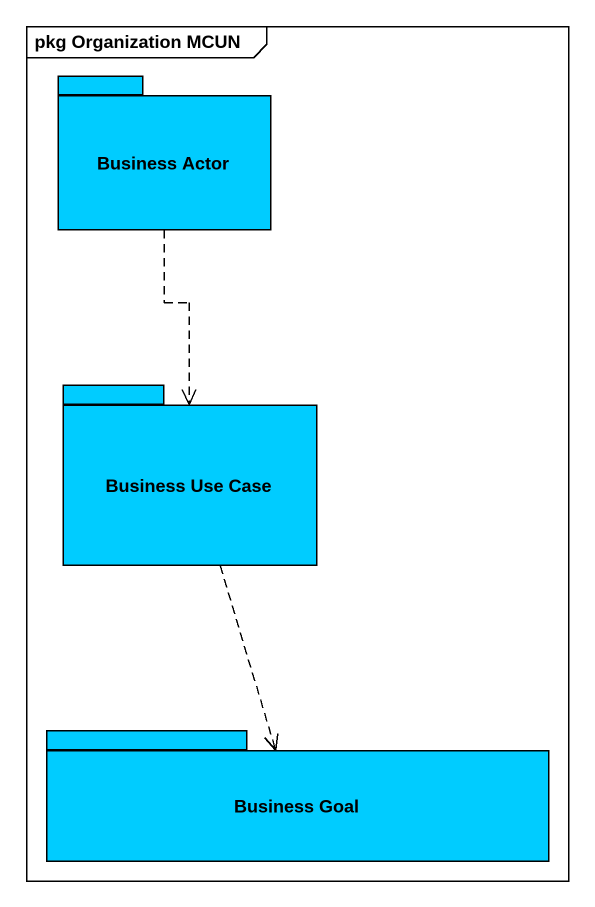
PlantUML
@startuml
mainframe pkg Organization MCUN
package "Business Actor" as Business_Actor #00CCFF {
}
package "Business Use Case" as Business_Use_Case #00CCFF {
}
package "Business Goal" as Business_Goal #00CCFF {
}
Business_Actor ..> Business_Use_Case
Business_Use_Case ..> Business_Goal
@enduml
